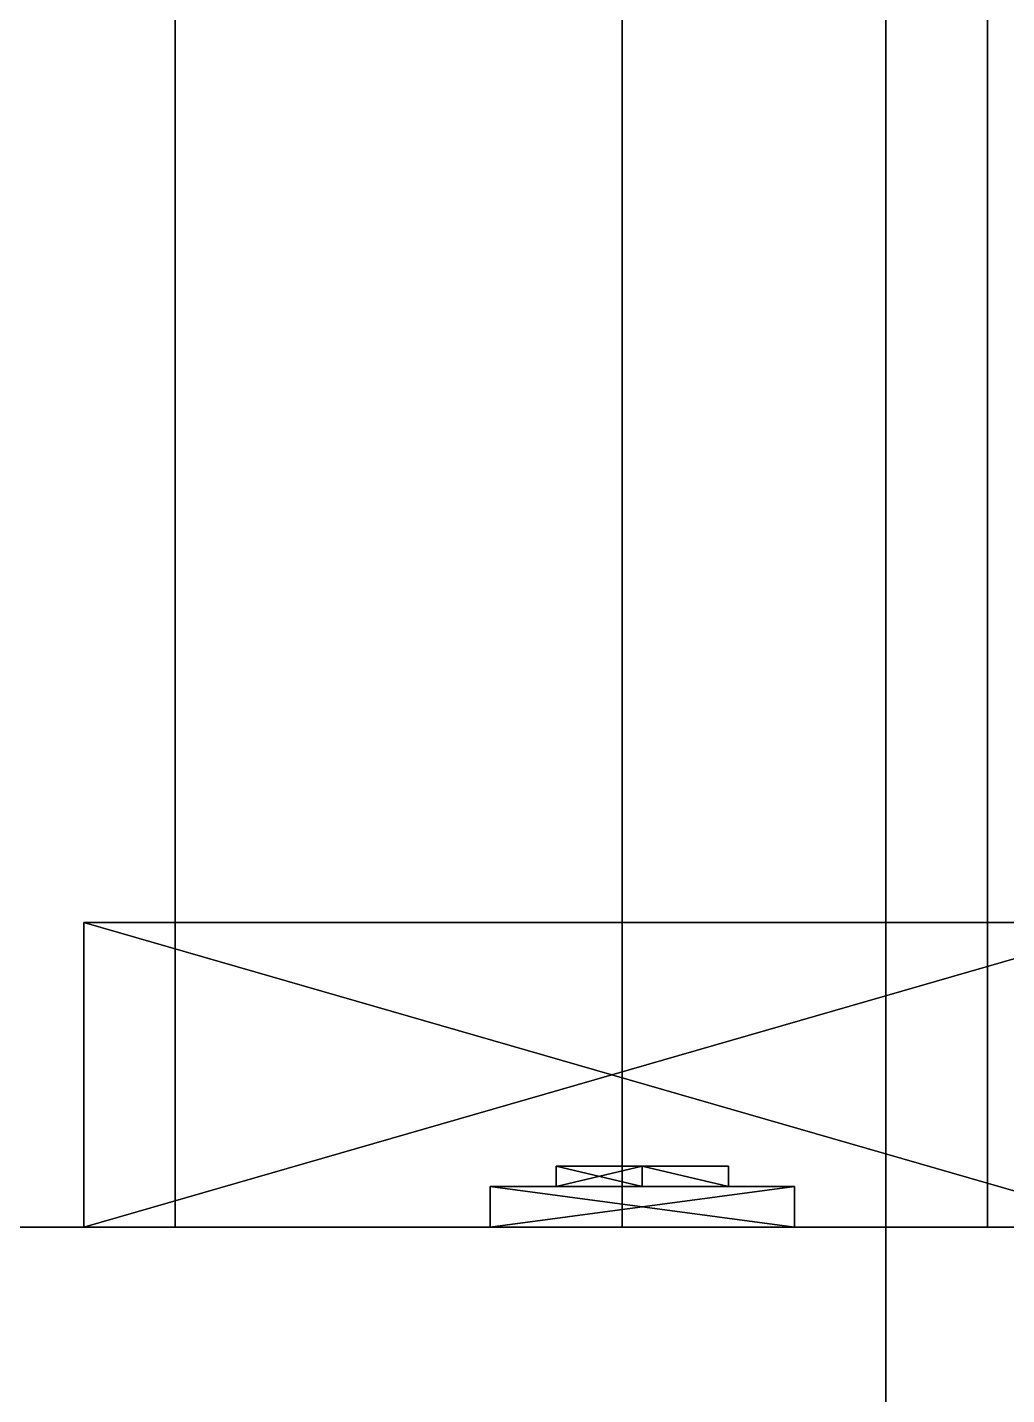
# Model space of a CAD drawing. Extents: x -100 to 4856, y -100 to 4830.
# Drawn here: x 502.7 to 550.9, y 3045.8 to 3113.1 of the extents above; entities that cross this region are included whole.
import ezdxf

# ---------------------------------------------------------------- set-up
doc = ezdxf.new("R2010")
doc.units = 0
for name, color, linetype in [('LAYER0', 7, 'CONTINUOUS'), ('LAYER145', 7, 'CONTINUOUS'), ('LAYER150', 7, 'CONTINUOUS'), ('LAYER154', 7, 'CONTINUOUS'), ('LAYER161', 7, 'CONTINUOUS'), ('LAYER171', 7, 'CONTINUOUS'), ('LAYER188', 7, 'CONTINUOUS'), ('LAYER258', 7, 'CONTINUOUS'), ('LAYER314', 7, 'CONTINUOUS'), ('LAYER328', 7, 'CONTINUOUS'), ('LAYER417', 253, 'CONTINUOUS'), ('LAYER419', 253, 'CONTINUOUS'), ('LAYER421', 253, 'CONTINUOUS'), ('LAYER423', 253, 'CONTINUOUS'), ('LAYER425', 253, 'CONTINUOUS'), ('LAYER639', 9, 'CONTINUOUS')]:
    doc.layers.add(name, color=color, linetype=linetype)

msp = doc.modelspace()

# ---------------------------------------------------------------- linework, layer by layer
at = {"layer": 'LAYER0', "invisible_edges": 1}
for points in [[(4856, 4830, -5), (-100, -100, -5), (-100, 4830, -5), (4856, 4830, -5)], [(-100, -100, -5), (4856, 4830, -5), (4856, -100, -5), (-100, -100, -5)], [(4856, -100), (-100, 4830), (-100, -100), (4856, -100)], [(-100, 4830), (4856, -100), (4856, 4830), (-100, 4830)]]:
    msp.add_3dface(points, dxfattribs=at)
at = {"layer": 'LAYER145', "invisible_edges": 1}
for points in [[(20, 3054, 2540), (570, 3054), (20, 3054), (20, 3054, 2540)], [(570, 3054), (20, 3054, 2540), (570, 3054, 2540), (570, 3054)], [(20, 3036), (570, 3054), (570, 3036), (20, 3036)], [(570, 3054), (20, 3036), (20, 3054), (570, 3054)], [(20, 3054, 2540), (570, 3036, 2540), (570, 3054, 2540), (20, 3054, 2540)], [(570, 3036, 2540), (20, 3054, 2540), (20, 3036, 2540), (570, 3036, 2540)]]:
    msp.add_3dface(points, dxfattribs=at)
at = {"layer": 'LAYER150', "invisible_edges": 1}
for points in [[(20, 3834, 80), (570, 3054, 80), (20, 3054, 80), (20, 3834, 80)], [(570, 3054, 80), (20, 3834, 80), (570, 3834, 80), (570, 3054, 80)], [(570, 3834, 98), (20, 3054, 98), (570, 3054, 98), (570, 3834, 98)], [(20, 3054, 98), (570, 3834, 98), (20, 3834, 98), (20, 3054, 98)], [(20, 3054, 98), (570, 3054, 80), (570, 3054, 98), (20, 3054, 98)], [(570, 3054, 80), (20, 3054, 98), (20, 3054, 80), (570, 3054, 80)]]:
    msp.add_3dface(points, dxfattribs=at)
at = {"layer": 'LAYER154', "invisible_edges": 1}
for points in [[(532, 3834, 80), (532, 3054), (532, 3054, 80), (532, 3834, 80)], [(532, 3054), (532, 3834, 80), (532, 3834), (532, 3054)], [(550, 3834), (532, 3054), (532, 3834), (550, 3834)], [(532, 3054), (550, 3834), (550, 3054), (532, 3054)], [(550, 3054, 80), (532, 3834, 80), (532, 3054, 80), (550, 3054, 80)], [(532, 3834, 80), (550, 3054, 80), (550, 3834, 80), (532, 3834, 80)], [(550, 3834), (550, 3054, 80), (550, 3054), (550, 3834)], [(550, 3054, 80), (550, 3834), (550, 3834, 80), (550, 3054, 80)], [(550, 3054, 80), (532, 3054), (550, 3054), (550, 3054, 80)], [(532, 3054), (550, 3054, 80), (532, 3054, 80), (532, 3054)]]:
    msp.add_3dface(points, dxfattribs=at)
at = {"layer": 'LAYER161', "invisible_edges": 1}
for points in [[(20, 3054, 2539), (570, 3834, 2539), (20, 3834, 2539), (20, 3054, 2539)], [(570, 3834, 2539), (20, 3054, 2539), (570, 3054, 2539), (570, 3834, 2539)], [(570, 3054, 2521), (20, 3834, 2521), (570, 3834, 2521), (570, 3054, 2521)], [(20, 3834, 2521), (570, 3054, 2521), (20, 3054, 2521), (20, 3834, 2521)], [(20, 3054, 2539), (570, 3054, 2521), (570, 3054, 2539), (20, 3054, 2539)], [(570, 3054, 2521), (20, 3054, 2539), (20, 3054, 2521), (570, 3054, 2521)]]:
    msp.add_3dface(points, dxfattribs=at)
at = {"layer": 'LAYER171', "invisible_edges": 1}
for points in [[(44.6, 3054, 1984), (510, 3834, 1984), (44.6, 3834, 1984), (44.6, 3054, 1984)], [(510, 3834, 1984), (44.6, 3054, 1984), (510, 3054, 1984), (510, 3834, 1984)], [(510, 3054, 1966), (44.6, 3834, 1966), (510, 3834, 1966), (510, 3054, 1966)], [(44.6, 3834, 1966), (510, 3054, 1966), (44.6, 3054, 1966), (44.6, 3834, 1966)], [(510, 3054, 1966), (510, 3834, 1984), (510, 3054, 1984), (510, 3054, 1966)], [(510, 3834, 1984), (510, 3054, 1966), (510, 3834, 1966), (510, 3834, 1984)], [(44.6, 3054, 1984), (510, 3054, 1966), (510, 3054, 1984), (44.6, 3054, 1984)], [(510, 3054, 1966), (44.6, 3054, 1984), (44.6, 3054, 1966), (510, 3054, 1966)]]:
    msp.add_3dface(points, dxfattribs=at)
at = {"layer": 'LAYER188', "invisible_edges": 1}
for points in [[(44.6, 3054, 866), (510, 3834, 866), (44.6, 3834, 866), (44.6, 3054, 866)], [(510, 3834, 866), (44.6, 3054, 866), (510, 3054, 866), (510, 3834, 866)], [(510, 3054, 848), (44.6, 3834, 848), (510, 3834, 848), (510, 3054, 848)], [(44.6, 3834, 848), (510, 3054, 848), (44.6, 3054, 848), (44.6, 3834, 848)], [(510, 3054, 848), (510, 3834, 866), (510, 3054, 866), (510, 3054, 848)], [(510, 3834, 866), (510, 3054, 848), (510, 3834, 848), (510, 3834, 866)], [(44.6, 3054, 866), (510, 3054, 848), (510, 3054, 866), (44.6, 3054, 866)], [(510, 3054, 848), (44.6, 3054, 866), (44.6, 3054, 848), (510, 3054, 848)]]:
    msp.add_3dface(points, dxfattribs=at)
at = {"layer": 'LAYER258', "invisible_edges": 1}
for points in [[(44.6, 3054, 482), (510, 3834, 482), (44.6, 3834, 482), (44.6, 3054, 482)], [(510, 3834, 482), (44.6, 3054, 482), (510, 3054, 482), (510, 3834, 482)], [(510, 3054, 464), (44.6, 3834, 464), (510, 3834, 464), (510, 3054, 464)], [(44.6, 3834, 464), (510, 3054, 464), (44.6, 3054, 464), (44.6, 3834, 464)], [(510, 3054, 464), (510, 3834, 482), (510, 3054, 482), (510, 3054, 464)], [(510, 3834, 482), (510, 3054, 464), (510, 3834, 464), (510, 3834, 482)], [(44.6, 3054, 482), (510, 3054, 464), (510, 3054, 482), (44.6, 3054, 482)], [(510, 3054, 464), (44.6, 3054, 482), (44.6, 3054, 464), (510, 3054, 464)]]:
    msp.add_3dface(points, dxfattribs=at)
at = {"layer": 'LAYER314', "invisible_edges": 1}
for points in [[(44.6, 3054, 1240), (510, 3834, 1240), (44.6, 3834, 1240), (44.6, 3054, 1240)], [(510, 3834, 1240), (44.6, 3054, 1240), (510, 3054, 1240), (510, 3834, 1240)], [(510, 3054, 1222), (44.6, 3834, 1222), (510, 3834, 1222), (510, 3054, 1222)], [(44.6, 3834, 1222), (510, 3054, 1222), (44.6, 3054, 1222), (44.6, 3834, 1222)], [(510, 3054, 1222), (510, 3834, 1240), (510, 3054, 1240), (510, 3054, 1222)], [(510, 3834, 1240), (510, 3054, 1222), (510, 3834, 1222), (510, 3834, 1240)], [(44.6, 3054, 1240), (510, 3054, 1222), (510, 3054, 1240), (44.6, 3054, 1240)], [(510, 3054, 1222), (44.6, 3054, 1240), (44.6, 3054, 1222), (510, 3054, 1222)]]:
    msp.add_3dface(points, dxfattribs=at)
at = {"layer": 'LAYER328', "invisible_edges": 1}
for points in [[(44.6, 3054, 1612), (510, 3834, 1612), (44.6, 3834, 1612), (44.6, 3054, 1612)], [(510, 3834, 1612), (44.6, 3054, 1612), (510, 3054, 1612), (510, 3834, 1612)], [(510, 3054, 1594), (44.6, 3834, 1594), (510, 3834, 1594), (510, 3054, 1594)], [(44.6, 3834, 1594), (510, 3054, 1594), (44.6, 3054, 1594), (44.6, 3834, 1594)], [(510, 3054, 1594), (510, 3834, 1612), (510, 3054, 1612), (510, 3054, 1594)], [(510, 3834, 1612), (510, 3054, 1594), (510, 3834, 1594), (510, 3834, 1612)], [(44.6, 3054, 1612), (510, 3054, 1594), (510, 3054, 1612), (44.6, 3054, 1612)], [(510, 3054, 1594), (44.6, 3054, 1612), (44.6, 3054, 1594), (510, 3054, 1594)]]:
    msp.add_3dface(points, dxfattribs=at)
at = {"layer": 'LAYER417'}
for points in [[(505.5, 3054, 176.2174), (557.5, 3069, 176.2174), (557.5, 3054, 176.2174), (505.5, 3054, 176.2174)], [(505.5, 3069, 176.2174), (557.5, 3069, 176.2174), (505.5, 3054, 176.2174), (505.5, 3069, 176.2174)], [(505.5, 3054, 189.7826), (505.5, 3069, 176.2174), (505.5, 3054, 176.2174), (505.5, 3054, 189.7826)], [(505.5, 3069, 189.7826), (505.5, 3069, 176.2174), (505.5, 3054, 189.7826), (505.5, 3069, 189.7826)], [(557.5, 3054, 189.7826), (505.5, 3069, 189.7826), (505.5, 3054, 189.7826), (557.5, 3054, 189.7826)], [(557.5, 3069, 189.7826), (505.5, 3069, 189.7826), (557.5, 3054, 189.7826), (557.5, 3069, 189.7826)], [(505.5, 3069, 176.2174), (557.5, 3069, 189.7826), (557.5, 3069, 176.2174), (505.5, 3069, 176.2174)], [(505.5, 3069, 189.7826), (557.5, 3069, 189.7826), (505.5, 3069, 176.2174), (505.5, 3069, 189.7826)], [(533, 3056, 196.2939), (528.76, 3057, 201.087), (533, 3057, 196.2939), (533, 3056, 196.2939)], [(528.76, 3056, 201.087), (528.76, 3057, 201.087), (533, 3056, 196.2939), (528.76, 3056, 201.087)], [(528.76, 3056, 201.087), (533, 3057, 205.88), (528.76, 3057, 201.087), (528.76, 3056, 201.087)], [(533, 3056, 205.88), (533, 3057, 205.88), (528.76, 3056, 201.087), (533, 3056, 205.88)], [(537.24, 3057, 201.087), (528.76, 3057, 201.087), (533, 3057, 205.88), (537.24, 3057, 201.087)], [(533, 3057, 196.2939), (528.76, 3057, 201.087), (537.24, 3057, 201.087), (533, 3057, 196.2939)], [(533, 3056, 160.12), (528.76, 3057, 164.913), (533, 3057, 160.12), (533, 3056, 160.12)], [(528.76, 3056, 164.913), (528.76, 3057, 164.913), (533, 3056, 160.12), (528.76, 3056, 164.913)], [(528.76, 3056, 164.913), (533, 3057, 169.7061), (528.76, 3057, 164.913), (528.76, 3056, 164.913)], [(533, 3056, 169.7061), (533, 3057, 169.7061), (528.76, 3056, 164.913), (533, 3056, 169.7061)], [(537.24, 3057, 164.913), (528.76, 3057, 164.913), (533, 3057, 169.7061), (537.24, 3057, 164.913)], [(533, 3057, 160.12), (528.76, 3057, 164.913), (537.24, 3057, 164.913), (533, 3057, 160.12)], [(537.24, 3056, 201.087), (533, 3057, 196.2939), (537.24, 3057, 201.087), (537.24, 3056, 201.087)], [(533, 3056, 196.2939), (533, 3057, 196.2939), (537.24, 3056, 201.087), (533, 3056, 196.2939)], [(537.24, 3056, 201.087), (533, 3057, 205.88), (533, 3056, 205.88), (537.24, 3056, 201.087)], [(537.24, 3057, 201.087), (533, 3057, 205.88), (537.24, 3056, 201.087), (537.24, 3057, 201.087)], [(537.24, 3056, 164.913), (533, 3057, 160.12), (537.24, 3057, 164.913), (537.24, 3056, 164.913)], [(533, 3056, 160.12), (533, 3057, 160.12), (537.24, 3056, 164.913), (533, 3056, 160.12)], [(537.24, 3056, 164.913), (533, 3057, 169.7061), (533, 3056, 169.7061), (537.24, 3056, 164.913)], [(537.24, 3057, 164.913), (533, 3057, 169.7061), (537.24, 3056, 164.913), (537.24, 3057, 164.913)], [(525.5, 3054, 209), (540.5, 3054, 209), (540.5, 3056, 209), (525.5, 3054, 209)], [(525.5, 3056, 209), (525.5, 3054, 209), (540.5, 3056, 209), (525.5, 3056, 209)], [(525.5, 3054, 157), (525.5, 3054, 209), (525.5, 3056, 209), (525.5, 3054, 157)], [(525.5, 3056, 157), (525.5, 3054, 157), (525.5, 3056, 209), (525.5, 3056, 157)], [(540.5, 3054, 157), (525.5, 3054, 157), (525.5, 3056, 157), (540.5, 3054, 157)], [(540.5, 3056, 157), (540.5, 3054, 157), (525.5, 3056, 157), (540.5, 3056, 157)], [(525.5, 3056, 209), (540.5, 3056, 209), (540.5, 3056, 157), (525.5, 3056, 209)], [(525.5, 3056, 157), (525.5, 3056, 209), (540.5, 3056, 157), (525.5, 3056, 157)], [(533, 3056, 196.2939), (528.76, 3056, 201.087), (533, 3056, 205.88), (533, 3056, 196.2939)], [(533, 3056, 160.12), (528.76, 3056, 164.913), (533, 3056, 169.7061), (533, 3056, 160.12)], [(537.24, 3056, 201.087), (533, 3056, 196.2939), (533, 3056, 205.88), (537.24, 3056, 201.087)], [(537.24, 3056, 164.913), (533, 3056, 160.12), (533, 3056, 169.7061), (537.24, 3056, 164.913)], [(540.5, 3056, 209), (540.5, 3054, 209), (540.5, 3054, 157), (540.5, 3056, 209)], [(540.5, 3056, 157), (540.5, 3056, 209), (540.5, 3054, 157), (540.5, 3056, 157)]]:
    msp.add_3dface(points, dxfattribs=at)
at = {"layer": 'LAYER419'}
for points in [[(505.5, 3054, 739.7174), (557.5, 3069, 739.7174), (557.5, 3054, 739.7174), (505.5, 3054, 739.7174)], [(505.5, 3069, 739.7174), (557.5, 3069, 739.7174), (505.5, 3054, 739.7174), (505.5, 3069, 739.7174)], [(505.5, 3054, 753.2826), (505.5, 3069, 739.7174), (505.5, 3054, 739.7174), (505.5, 3054, 753.2826)], [(505.5, 3069, 753.2826), (505.5, 3069, 739.7174), (505.5, 3054, 753.2826), (505.5, 3069, 753.2826)], [(557.5, 3054, 753.2826), (505.5, 3069, 753.2826), (505.5, 3054, 753.2826), (557.5, 3054, 753.2826)], [(557.5, 3069, 753.2826), (505.5, 3069, 753.2826), (557.5, 3054, 753.2826), (557.5, 3069, 753.2826)], [(505.5, 3069, 739.7174), (557.5, 3069, 753.2826), (557.5, 3069, 739.7174), (505.5, 3069, 739.7174)], [(505.5, 3069, 753.2826), (557.5, 3069, 753.2826), (505.5, 3069, 739.7174), (505.5, 3069, 753.2826)], [(533, 3056, 759.7939), (528.76, 3057, 764.587), (533, 3057, 759.7939), (533, 3056, 759.7939)], [(528.76, 3056, 764.587), (528.76, 3057, 764.587), (533, 3056, 759.7939), (528.76, 3056, 764.587)], [(528.76, 3056, 764.587), (533, 3057, 769.38), (528.76, 3057, 764.587), (528.76, 3056, 764.587)], [(533, 3056, 769.38), (533, 3057, 769.38), (528.76, 3056, 764.587), (533, 3056, 769.38)], [(537.24, 3057, 764.587), (528.76, 3057, 764.587), (533, 3057, 769.38), (537.24, 3057, 764.587)], [(533, 3057, 759.7939), (528.76, 3057, 764.587), (537.24, 3057, 764.587), (533, 3057, 759.7939)], [(533, 3056, 723.62), (528.76, 3057, 728.413), (533, 3057, 723.62), (533, 3056, 723.62)], [(528.76, 3056, 728.413), (528.76, 3057, 728.413), (533, 3056, 723.62), (528.76, 3056, 728.413)], [(528.76, 3056, 728.413), (533, 3057, 733.2061), (528.76, 3057, 728.413), (528.76, 3056, 728.413)], [(533, 3056, 733.2061), (533, 3057, 733.2061), (528.76, 3056, 728.413), (533, 3056, 733.2061)], [(537.24, 3057, 728.413), (528.76, 3057, 728.413), (533, 3057, 733.2061), (537.24, 3057, 728.413)], [(533, 3057, 723.62), (528.76, 3057, 728.413), (537.24, 3057, 728.413), (533, 3057, 723.62)], [(537.24, 3056, 764.587), (533, 3057, 759.7939), (537.24, 3057, 764.587), (537.24, 3056, 764.587)], [(533, 3056, 759.7939), (533, 3057, 759.7939), (537.24, 3056, 764.587), (533, 3056, 759.7939)], [(537.24, 3056, 764.587), (533, 3057, 769.38), (533, 3056, 769.38), (537.24, 3056, 764.587)], [(537.24, 3057, 764.587), (533, 3057, 769.38), (537.24, 3056, 764.587), (537.24, 3057, 764.587)], [(537.24, 3056, 728.413), (533, 3057, 723.62), (537.24, 3057, 728.413), (537.24, 3056, 728.413)], [(533, 3056, 723.62), (533, 3057, 723.62), (537.24, 3056, 728.413), (533, 3056, 723.62)], [(537.24, 3056, 728.413), (533, 3057, 733.2061), (533, 3056, 733.2061), (537.24, 3056, 728.413)], [(537.24, 3057, 728.413), (533, 3057, 733.2061), (537.24, 3056, 728.413), (537.24, 3057, 728.413)], [(525.5, 3054, 772.5), (540.5, 3054, 772.5), (540.5, 3056, 772.5), (525.5, 3054, 772.5)], [(525.5, 3056, 772.5), (525.5, 3054, 772.5), (540.5, 3056, 772.5), (525.5, 3056, 772.5)], [(525.5, 3054, 720.5), (525.5, 3054, 772.5), (525.5, 3056, 772.5), (525.5, 3054, 720.5)], [(525.5, 3056, 720.5), (525.5, 3054, 720.5), (525.5, 3056, 772.5), (525.5, 3056, 720.5)], [(540.5, 3054, 720.5), (525.5, 3054, 720.5), (525.5, 3056, 720.5), (540.5, 3054, 720.5)], [(540.5, 3056, 720.5), (540.5, 3054, 720.5), (525.5, 3056, 720.5), (540.5, 3056, 720.5)], [(525.5, 3056, 772.5), (540.5, 3056, 772.5), (540.5, 3056, 720.5), (525.5, 3056, 772.5)], [(525.5, 3056, 720.5), (525.5, 3056, 772.5), (540.5, 3056, 720.5), (525.5, 3056, 720.5)], [(533, 3056, 759.7939), (528.76, 3056, 764.587), (533, 3056, 769.38), (533, 3056, 759.7939)], [(533, 3056, 723.62), (528.76, 3056, 728.413), (533, 3056, 733.2061), (533, 3056, 723.62)], [(537.24, 3056, 764.587), (533, 3056, 759.7939), (533, 3056, 769.38), (537.24, 3056, 764.587)], [(537.24, 3056, 728.413), (533, 3056, 723.62), (533, 3056, 733.2061), (537.24, 3056, 728.413)], [(540.5, 3056, 772.5), (540.5, 3054, 772.5), (540.5, 3054, 720.5), (540.5, 3056, 772.5)], [(540.5, 3056, 720.5), (540.5, 3056, 772.5), (540.5, 3054, 720.5), (540.5, 3056, 720.5)]]:
    msp.add_3dface(points, dxfattribs=at)
at = {"layer": 'LAYER421'}
for points in [[(505.5, 3054, 1303.217), (557.5, 3069, 1303.217), (557.5, 3054, 1303.217), (505.5, 3054, 1303.217)], [(505.5, 3069, 1303.217), (557.5, 3069, 1303.217), (505.5, 3054, 1303.217), (505.5, 3069, 1303.217)], [(505.5, 3054, 1316.783), (505.5, 3069, 1303.217), (505.5, 3054, 1303.217), (505.5, 3054, 1316.783)], [(505.5, 3069, 1316.783), (505.5, 3069, 1303.217), (505.5, 3054, 1316.783), (505.5, 3069, 1316.783)], [(557.5, 3054, 1316.783), (505.5, 3069, 1316.783), (505.5, 3054, 1316.783), (557.5, 3054, 1316.783)], [(557.5, 3069, 1316.783), (505.5, 3069, 1316.783), (557.5, 3054, 1316.783), (557.5, 3069, 1316.783)], [(505.5, 3069, 1303.217), (557.5, 3069, 1316.783), (557.5, 3069, 1303.217), (505.5, 3069, 1303.217)], [(505.5, 3069, 1316.783), (557.5, 3069, 1316.783), (505.5, 3069, 1303.217), (505.5, 3069, 1316.783)], [(533, 3056, 1323.294), (528.76, 3057, 1328.087), (533, 3057, 1323.294), (533, 3056, 1323.294)], [(528.76, 3056, 1328.087), (528.76, 3057, 1328.087), (533, 3056, 1323.294), (528.76, 3056, 1328.087)], [(528.76, 3056, 1328.087), (533, 3057, 1332.88), (528.76, 3057, 1328.087), (528.76, 3056, 1328.087)], [(533, 3056, 1332.88), (533, 3057, 1332.88), (528.76, 3056, 1328.087), (533, 3056, 1332.88)], [(537.24, 3057, 1328.087), (528.76, 3057, 1328.087), (533, 3057, 1332.88), (537.24, 3057, 1328.087)], [(533, 3057, 1323.294), (528.76, 3057, 1328.087), (537.24, 3057, 1328.087), (533, 3057, 1323.294)], [(533, 3056, 1287.12), (528.76, 3057, 1291.913), (533, 3057, 1287.12), (533, 3056, 1287.12)], [(528.76, 3056, 1291.913), (528.76, 3057, 1291.913), (533, 3056, 1287.12), (528.76, 3056, 1291.913)], [(528.76, 3056, 1291.913), (533, 3057, 1296.706), (528.76, 3057, 1291.913), (528.76, 3056, 1291.913)], [(533, 3056, 1296.706), (533, 3057, 1296.706), (528.76, 3056, 1291.913), (533, 3056, 1296.706)], [(537.24, 3057, 1291.913), (528.76, 3057, 1291.913), (533, 3057, 1296.706), (537.24, 3057, 1291.913)], [(533, 3057, 1287.12), (528.76, 3057, 1291.913), (537.24, 3057, 1291.913), (533, 3057, 1287.12)], [(537.24, 3056, 1328.087), (533, 3057, 1323.294), (537.24, 3057, 1328.087), (537.24, 3056, 1328.087)], [(533, 3056, 1323.294), (533, 3057, 1323.294), (537.24, 3056, 1328.087), (533, 3056, 1323.294)], [(537.24, 3056, 1328.087), (533, 3057, 1332.88), (533, 3056, 1332.88), (537.24, 3056, 1328.087)], [(537.24, 3057, 1328.087), (533, 3057, 1332.88), (537.24, 3056, 1328.087), (537.24, 3057, 1328.087)], [(537.24, 3056, 1291.913), (533, 3057, 1287.12), (537.24, 3057, 1291.913), (537.24, 3056, 1291.913)], [(533, 3056, 1287.12), (533, 3057, 1287.12), (537.24, 3056, 1291.913), (533, 3056, 1287.12)], [(537.24, 3056, 1291.913), (533, 3057, 1296.706), (533, 3056, 1296.706), (537.24, 3056, 1291.913)], [(537.24, 3057, 1291.913), (533, 3057, 1296.706), (537.24, 3056, 1291.913), (537.24, 3057, 1291.913)], [(525.5, 3054, 1336), (540.5, 3054, 1336), (540.5, 3056, 1336), (525.5, 3054, 1336)], [(525.5, 3056, 1336), (525.5, 3054, 1336), (540.5, 3056, 1336), (525.5, 3056, 1336)], [(525.5, 3054, 1284), (525.5, 3054, 1336), (525.5, 3056, 1336), (525.5, 3054, 1284)], [(525.5, 3056, 1284), (525.5, 3054, 1284), (525.5, 3056, 1336), (525.5, 3056, 1284)], [(540.5, 3054, 1284), (525.5, 3054, 1284), (525.5, 3056, 1284), (540.5, 3054, 1284)], [(540.5, 3056, 1284), (540.5, 3054, 1284), (525.5, 3056, 1284), (540.5, 3056, 1284)], [(525.5, 3056, 1336), (540.5, 3056, 1336), (540.5, 3056, 1284), (525.5, 3056, 1336)], [(525.5, 3056, 1284), (525.5, 3056, 1336), (540.5, 3056, 1284), (525.5, 3056, 1284)], [(533, 3056, 1323.294), (528.76, 3056, 1328.087), (533, 3056, 1332.88), (533, 3056, 1323.294)], [(533, 3056, 1287.12), (528.76, 3056, 1291.913), (533, 3056, 1296.706), (533, 3056, 1287.12)], [(537.24, 3056, 1328.087), (533, 3056, 1323.294), (533, 3056, 1332.88), (537.24, 3056, 1328.087)], [(537.24, 3056, 1291.913), (533, 3056, 1287.12), (533, 3056, 1296.706), (537.24, 3056, 1291.913)], [(540.5, 3056, 1336), (540.5, 3054, 1336), (540.5, 3054, 1284), (540.5, 3056, 1336)], [(540.5, 3056, 1284), (540.5, 3056, 1336), (540.5, 3054, 1284), (540.5, 3056, 1284)]]:
    msp.add_3dface(points, dxfattribs=at)
at = {"layer": 'LAYER423'}
for points in [[(505.5, 3054, 1866.717), (557.5, 3069, 1866.717), (557.5, 3054, 1866.717), (505.5, 3054, 1866.717)], [(505.5, 3069, 1866.717), (557.5, 3069, 1866.717), (505.5, 3054, 1866.717), (505.5, 3069, 1866.717)], [(505.5, 3054, 1880.283), (505.5, 3069, 1866.717), (505.5, 3054, 1866.717), (505.5, 3054, 1880.283)], [(505.5, 3069, 1880.283), (505.5, 3069, 1866.717), (505.5, 3054, 1880.283), (505.5, 3069, 1880.283)], [(557.5, 3054, 1880.283), (505.5, 3069, 1880.283), (505.5, 3054, 1880.283), (557.5, 3054, 1880.283)], [(557.5, 3069, 1880.283), (505.5, 3069, 1880.283), (557.5, 3054, 1880.283), (557.5, 3069, 1880.283)], [(505.5, 3069, 1866.717), (557.5, 3069, 1880.283), (557.5, 3069, 1866.717), (505.5, 3069, 1866.717)], [(505.5, 3069, 1880.283), (557.5, 3069, 1880.283), (505.5, 3069, 1866.717), (505.5, 3069, 1880.283)], [(533, 3056, 1886.794), (528.76, 3057, 1891.587), (533, 3057, 1886.794), (533, 3056, 1886.794)], [(528.76, 3056, 1891.587), (528.76, 3057, 1891.587), (533, 3056, 1886.794), (528.76, 3056, 1891.587)], [(528.76, 3056, 1891.587), (533, 3057, 1896.38), (528.76, 3057, 1891.587), (528.76, 3056, 1891.587)], [(533, 3056, 1896.38), (533, 3057, 1896.38), (528.76, 3056, 1891.587), (533, 3056, 1896.38)], [(537.24, 3057, 1891.587), (528.76, 3057, 1891.587), (533, 3057, 1896.38), (537.24, 3057, 1891.587)], [(533, 3057, 1886.794), (528.76, 3057, 1891.587), (537.24, 3057, 1891.587), (533, 3057, 1886.794)], [(533, 3056, 1850.62), (528.76, 3057, 1855.413), (533, 3057, 1850.62), (533, 3056, 1850.62)], [(528.76, 3056, 1855.413), (528.76, 3057, 1855.413), (533, 3056, 1850.62), (528.76, 3056, 1855.413)], [(528.76, 3056, 1855.413), (533, 3057, 1860.206), (528.76, 3057, 1855.413), (528.76, 3056, 1855.413)], [(533, 3056, 1860.206), (533, 3057, 1860.206), (528.76, 3056, 1855.413), (533, 3056, 1860.206)], [(537.24, 3057, 1855.413), (528.76, 3057, 1855.413), (533, 3057, 1860.206), (537.24, 3057, 1855.413)], [(533, 3057, 1850.62), (528.76, 3057, 1855.413), (537.24, 3057, 1855.413), (533, 3057, 1850.62)], [(537.24, 3056, 1891.587), (533, 3057, 1886.794), (537.24, 3057, 1891.587), (537.24, 3056, 1891.587)], [(533, 3056, 1886.794), (533, 3057, 1886.794), (537.24, 3056, 1891.587), (533, 3056, 1886.794)], [(537.24, 3056, 1891.587), (533, 3057, 1896.38), (533, 3056, 1896.38), (537.24, 3056, 1891.587)], [(537.24, 3057, 1891.587), (533, 3057, 1896.38), (537.24, 3056, 1891.587), (537.24, 3057, 1891.587)], [(537.24, 3056, 1855.413), (533, 3057, 1850.62), (537.24, 3057, 1855.413), (537.24, 3056, 1855.413)], [(533, 3056, 1850.62), (533, 3057, 1850.62), (537.24, 3056, 1855.413), (533, 3056, 1850.62)], [(537.24, 3056, 1855.413), (533, 3057, 1860.206), (533, 3056, 1860.206), (537.24, 3056, 1855.413)], [(537.24, 3057, 1855.413), (533, 3057, 1860.206), (537.24, 3056, 1855.413), (537.24, 3057, 1855.413)], [(525.5, 3054, 1899.5), (540.5, 3054, 1899.5), (540.5, 3056, 1899.5), (525.5, 3054, 1899.5)], [(525.5, 3056, 1899.5), (525.5, 3054, 1899.5), (540.5, 3056, 1899.5), (525.5, 3056, 1899.5)], [(525.5, 3054, 1847.5), (525.5, 3054, 1899.5), (525.5, 3056, 1899.5), (525.5, 3054, 1847.5)], [(525.5, 3056, 1847.5), (525.5, 3054, 1847.5), (525.5, 3056, 1899.5), (525.5, 3056, 1847.5)], [(540.5, 3054, 1847.5), (525.5, 3054, 1847.5), (525.5, 3056, 1847.5), (540.5, 3054, 1847.5)], [(540.5, 3056, 1847.5), (540.5, 3054, 1847.5), (525.5, 3056, 1847.5), (540.5, 3056, 1847.5)], [(525.5, 3056, 1899.5), (540.5, 3056, 1899.5), (540.5, 3056, 1847.5), (525.5, 3056, 1899.5)], [(525.5, 3056, 1847.5), (525.5, 3056, 1899.5), (540.5, 3056, 1847.5), (525.5, 3056, 1847.5)], [(533, 3056, 1886.794), (528.76, 3056, 1891.587), (533, 3056, 1896.38), (533, 3056, 1886.794)], [(533, 3056, 1850.62), (528.76, 3056, 1855.413), (533, 3056, 1860.206), (533, 3056, 1850.62)], [(537.24, 3056, 1891.587), (533, 3056, 1886.794), (533, 3056, 1896.38), (537.24, 3056, 1891.587)], [(537.24, 3056, 1855.413), (533, 3056, 1850.62), (533, 3056, 1860.206), (537.24, 3056, 1855.413)], [(540.5, 3056, 1899.5), (540.5, 3054, 1899.5), (540.5, 3054, 1847.5), (540.5, 3056, 1899.5)], [(540.5, 3056, 1847.5), (540.5, 3056, 1899.5), (540.5, 3054, 1847.5), (540.5, 3056, 1847.5)]]:
    msp.add_3dface(points, dxfattribs=at)
at = {"layer": 'LAYER425'}
for points in [[(505.5, 3054, 2430.217), (557.5, 3069, 2430.217), (557.5, 3054, 2430.217), (505.5, 3054, 2430.217)], [(505.5, 3069, 2430.217), (557.5, 3069, 2430.217), (505.5, 3054, 2430.217), (505.5, 3069, 2430.217)], [(505.5, 3054, 2443.783), (505.5, 3069, 2430.217), (505.5, 3054, 2430.217), (505.5, 3054, 2443.783)], [(505.5, 3069, 2443.783), (505.5, 3069, 2430.217), (505.5, 3054, 2443.783), (505.5, 3069, 2443.783)], [(557.5, 3054, 2443.783), (505.5, 3069, 2443.783), (505.5, 3054, 2443.783), (557.5, 3054, 2443.783)], [(557.5, 3069, 2443.783), (505.5, 3069, 2443.783), (557.5, 3054, 2443.783), (557.5, 3069, 2443.783)], [(505.5, 3069, 2430.217), (557.5, 3069, 2443.783), (557.5, 3069, 2430.217), (505.5, 3069, 2430.217)], [(505.5, 3069, 2443.783), (557.5, 3069, 2443.783), (505.5, 3069, 2430.217), (505.5, 3069, 2443.783)], [(533, 3056, 2450.294), (528.76, 3057, 2455.087), (533, 3057, 2450.294), (533, 3056, 2450.294)], [(528.76, 3056, 2455.087), (528.76, 3057, 2455.087), (533, 3056, 2450.294), (528.76, 3056, 2455.087)], [(528.76, 3056, 2455.087), (533, 3057, 2459.88), (528.76, 3057, 2455.087), (528.76, 3056, 2455.087)], [(533, 3056, 2459.88), (533, 3057, 2459.88), (528.76, 3056, 2455.087), (533, 3056, 2459.88)], [(537.24, 3057, 2455.087), (528.76, 3057, 2455.087), (533, 3057, 2459.88), (537.24, 3057, 2455.087)], [(533, 3057, 2450.294), (528.76, 3057, 2455.087), (537.24, 3057, 2455.087), (533, 3057, 2450.294)], [(533, 3056, 2414.12), (528.76, 3057, 2418.913), (533, 3057, 2414.12), (533, 3056, 2414.12)], [(528.76, 3056, 2418.913), (528.76, 3057, 2418.913), (533, 3056, 2414.12), (528.76, 3056, 2418.913)], [(528.76, 3056, 2418.913), (533, 3057, 2423.706), (528.76, 3057, 2418.913), (528.76, 3056, 2418.913)], [(533, 3056, 2423.706), (533, 3057, 2423.706), (528.76, 3056, 2418.913), (533, 3056, 2423.706)], [(537.24, 3057, 2418.913), (528.76, 3057, 2418.913), (533, 3057, 2423.706), (537.24, 3057, 2418.913)], [(533, 3057, 2414.12), (528.76, 3057, 2418.913), (537.24, 3057, 2418.913), (533, 3057, 2414.12)], [(537.24, 3056, 2455.087), (533, 3057, 2450.294), (537.24, 3057, 2455.087), (537.24, 3056, 2455.087)], [(533, 3056, 2450.294), (533, 3057, 2450.294), (537.24, 3056, 2455.087), (533, 3056, 2450.294)], [(537.24, 3056, 2455.087), (533, 3057, 2459.88), (533, 3056, 2459.88), (537.24, 3056, 2455.087)], [(537.24, 3057, 2455.087), (533, 3057, 2459.88), (537.24, 3056, 2455.087), (537.24, 3057, 2455.087)], [(537.24, 3056, 2418.913), (533, 3057, 2414.12), (537.24, 3057, 2418.913), (537.24, 3056, 2418.913)], [(533, 3056, 2414.12), (533, 3057, 2414.12), (537.24, 3056, 2418.913), (533, 3056, 2414.12)], [(537.24, 3056, 2418.913), (533, 3057, 2423.706), (533, 3056, 2423.706), (537.24, 3056, 2418.913)], [(537.24, 3057, 2418.913), (533, 3057, 2423.706), (537.24, 3056, 2418.913), (537.24, 3057, 2418.913)], [(525.5, 3054, 2463), (540.5, 3054, 2463), (540.5, 3056, 2463), (525.5, 3054, 2463)], [(525.5, 3056, 2463), (525.5, 3054, 2463), (540.5, 3056, 2463), (525.5, 3056, 2463)], [(525.5, 3054, 2411), (525.5, 3054, 2463), (525.5, 3056, 2463), (525.5, 3054, 2411)], [(525.5, 3056, 2411), (525.5, 3054, 2411), (525.5, 3056, 2463), (525.5, 3056, 2411)], [(540.5, 3054, 2411), (525.5, 3054, 2411), (525.5, 3056, 2411), (540.5, 3054, 2411)], [(540.5, 3056, 2411), (540.5, 3054, 2411), (525.5, 3056, 2411), (540.5, 3056, 2411)], [(525.5, 3056, 2463), (540.5, 3056, 2463), (540.5, 3056, 2411), (525.5, 3056, 2463)], [(525.5, 3056, 2411), (525.5, 3056, 2463), (540.5, 3056, 2411), (525.5, 3056, 2411)], [(533, 3056, 2450.294), (528.76, 3056, 2455.087), (533, 3056, 2459.88), (533, 3056, 2450.294)], [(533, 3056, 2414.12), (528.76, 3056, 2418.913), (533, 3056, 2423.706), (533, 3056, 2414.12)], [(537.24, 3056, 2455.087), (533, 3056, 2450.294), (533, 3056, 2459.88), (537.24, 3056, 2455.087)], [(537.24, 3056, 2418.913), (533, 3056, 2414.12), (533, 3056, 2423.706), (537.24, 3056, 2418.913)], [(540.5, 3056, 2463), (540.5, 3054, 2463), (540.5, 3054, 2411), (540.5, 3056, 2463)], [(540.5, 3056, 2411), (540.5, 3056, 2463), (540.5, 3054, 2411), (540.5, 3056, 2411)]]:
    msp.add_3dface(points, dxfattribs=at)
at = {"layer": 'LAYER639', "invisible_edges": 1}
for points in [[(545, 4660, 2640), (545, 3045, 2540), (545, 3045, 2640), (545, 4660, 2640)], [(545, 3045, 2540), (545, 4660, 2640), (545, 4660, 2540), (545, 3045, 2540)], [(563, 4660, 2540), (545, 3045, 2540), (545, 4660, 2540), (563, 4660, 2540)], [(545, 3045, 2540), (563, 4660, 2540), (563, 3045, 2540), (545, 3045, 2540)], [(563, 3045, 2640), (545, 4660, 2640), (545, 3045, 2640), (563, 3045, 2640)], [(545, 4660, 2640), (563, 3045, 2640), (563, 4660, 2640), (545, 4660, 2640)]]:
    msp.add_3dface(points, dxfattribs=at)

doc.saveas('drawing.dxf')
